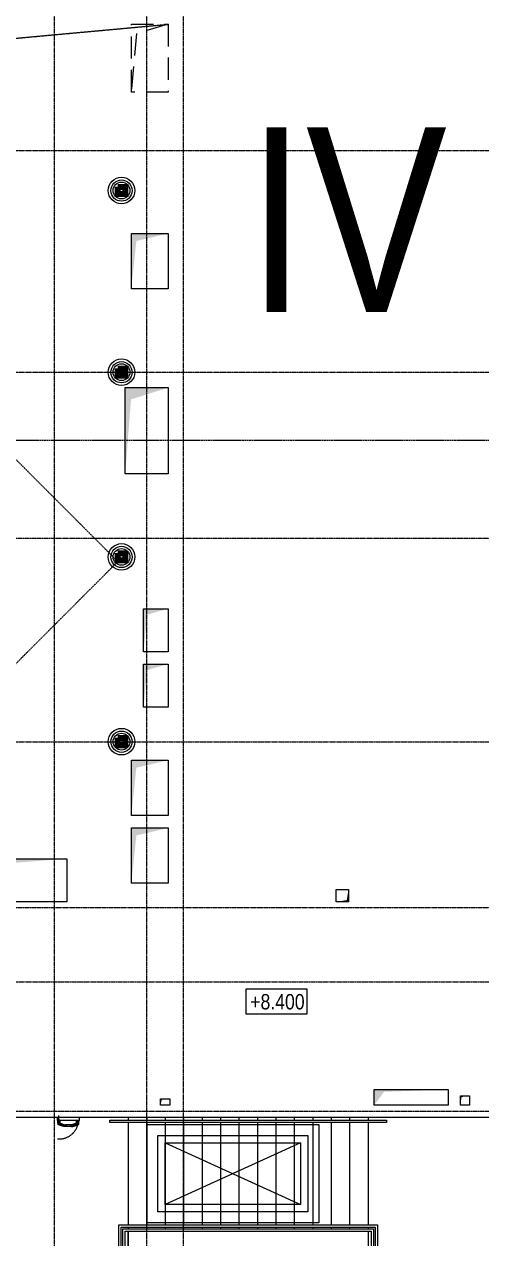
# Model space of a CAD drawing. Header units: millimetres. Extents: x -231292 to 573618, y -153144 to 564035.
# Drawn here: x -158667 to -151243, y 226040 to 245745 of the extents above; entities that cross this region are included whole.
import ezdxf
from ezdxf.enums import TextEntityAlignment as Align

# ---------------------------------------------------------------- set-up
doc = ezdxf.new("R2010")
doc.units = ezdxf.units.MM
for name, pattern in [('CENTER2', [28.575, 19.05, -3.175, 3.175, -3.175]), ('CENTERLINE', [30, 12, -1.5, 3, -1.5, 12]), ('DASHED', [19.05, 12.7, -6.35]), ('HIDDEN', [9.525, 6.35, -3.175])]:
    doc.linetypes.add(name, pattern=pattern)
doc.layers.get('0').update_dxf_attribs({"color": 250})
for name, color, linetype, lineweight in [('АР_Двери_внутренние_антипаника', 250, 'Continuous', 0), ('АР_Отметка', 7, 'Continuous', 13), ('АР_Разрезы марка', 250, 'Continuous', 13), ('АР_Стены ЖБ', 250, 'Continuous', 35), ('АР_Тонкая', 250, 'Continuous', 5), ('АР_Ф_ЛК', 250, 'Continuous', 5), ('ВК_Шахты', 5, 'Continuous', 9), ('КМ_Фахверки', 250, 'Continuous', 80), ('ОВ_Классы', 250, 'Continuous', 0), ('ОВ_Кондиционирование', 250, 'Continuous', 5), ('ОВ_Шахты', 250, 'Continuous', 5), ('ОВ_Шахты_блок 4.1', 250, 'Continuous', 5), ('РД_Оси_100', 250, 'Continuous', 0)]:
    doc.layers.add(name, color=color, linetype=linetype, lineweight=lineweight)
doc.layers.add('АР_Делит', color=250, linetype='Continuous', lineweight=0, plot=False)
doc.layers.add('РД_Кровля', color=250, linetype='Continuous', lineweight=5, plot=False)
doc.styles.add('Arial_Narrow_08', font='ARIALN.TTF', dxfattribs={"width": 0.8})
doc.styles.add('style1', font='ARIALN.TTF')

# ---------------------------------------------------------------- blocks, each defined once
blk = doc.blocks.new('ЛК_4000х8500_2эт')
at = {"color": 5}
for points in [[(6300, 3915), (2100, 3915), (2100, 3955), (6600, 3955), (6600, 3915), (6300, 3915)], [(3929, 45), (2100, 45), (2100, 85), (3946, 85)], [(4401, 85), (6600, 85), (6600, 45), (4383, 45)]]:
    blk.add_lwpolyline(points, dxfattribs=at)
at = {"layer": 'АР_Делит'}
blk.add_lwpolyline([(-200, 4000), (8300, 4000), (8300, 0), (-200, 0)], close=True, dxfattribs=at)
at = {"layer": 'АР_Ф_ЛК', "color": 5}
for p, q in [((2400, 4000), (2400, 3955)), ((2700, 4000), (2700, 3955)), ((3000, 4000), (3000, 3955)), ((3300, 4000), (3300, 3955)), ((3600, 4000), (3600, 3955)), ((3900, 4000), (3900, 3955)), ((4200, 4000), (4200, 3955)), ((4500, 4000), (4500, 3955)), ((4800, 4000), (4800, 3955)), ((5100, 4000), (5100, 3955)), ((5400, 4000), (5400, 3955)), ((5700, 4000), (5700, 3955)), ((6000, 4000), (6000, 3955)), ((6300, 4000), (6300, 3955)), ((2400, 3915), (2400, 2255)), ((2700, 3915), (2700, 2255)), ((3000, 3915), (3000, 2255)), ((3300, 3915), (3300, 2255)), ((3600, 3915), (3600, 2255)), ((3900, 3915), (3900, 2255)), ((4200, 3915), (4200, 2255)), ((4500, 3915), (4500, 2255)), ((4800, 3915), (4800, 2255)), ((5100, 3915), (5100, 2255)), ((5400, 3915), (5400, 2255)), ((5700, 3915), (5700, 2255)), ((6000, 3915), (6000, 2255)), ((6300, 3915), (6300, 2255)), ((2400, 2215), (2400, 2190)), ((2700, 2215), (2700, 2190)), ((3000, 2215), (3000, 2190)), ((3300, 2215), (3300, 2190)), ((3600, 2215), (3600, 2190)), ((3900, 2215), (3900, 2190)), ((4200, 2215), (4200, 2190)), ((4500, 2215), (4500, 2190)), ((4800, 2215), (4800, 2190)), ((5100, 2215), (5100, 2190)), ((5400, 2215), (5400, 2190)), ((5700, 2215), (5700, 2190)), ((6000, 2215), (6000, 2190)), ((6300, 2215), (6300, 2190)), ((2400, 2150), (2400, 1850)), ((6300, 2150), (6300, 1850)), ((2400, 1810), (2400, 1785)), ((2700, 1810), (2700, 1785)), ((3000, 1810), (3000, 1785)), ((3300, 1810), (3300, 1785)), ((3600, 1810), (3600, 1785)), ((3900, 1810), (3900, 1785)), ((4200, 1810), (4200, 1785)), ((4500, 1810), (4500, 1785)), ((5400, 1810), (5400, 1785)), ((5700, 1810), (5700, 1785)), ((6000, 1810), (6000, 1785)), ((6300, 1810), (6300, 1785)), ((2400, 1745), (2400, 85)), ((2700, 1745), (2700, 85)), ((3000, 1745), (3000, 85)), ((3300, 1745), (3300, 85)), ((3600, 1745), (3600, 85)), ((3900, 1745), (3900, 85)), ((4200, 1745), (4200, 661)), ((4500, 1745), (4500, 1341)), ((5100, 1671), (5100, 85)), ((5400, 1745), (5400, 85)), ((5700, 1745), (5700, 85)), ((6000, 1745), (6000, 85)), ((6300, 1745), (6300, 85)), ((4800, 912), (4800, 85)), ((4500, 309), (4500, 85)), ((2400, 45), (2400, 0)), ((2700, 45), (2700, 0)), ((3000, 45), (3000, 0)), ((3300, 45), (3300, 0)), ((3600, 45), (3600, 0)), ((3900, 45), (3900, 0)), ((4500, 45), (4500, 0)), ((4800, 45), (4800, 0)), ((5100, 45), (5100, 0)), ((5400, 45), (5400, 0)), ((5700, 45), (5700, 0)), ((6000, 45), (6000, 0)), ((6300, 45), (6300, 0))]:
    blk.add_line(p, q, dxfattribs=at)
at = {"layer": 'АР_Ф_ЛК'}
for points in [[(6300, 3085, 0, 150, 0), (5834, 3085, 0, 0, 0), (2400, 3085, 0, 0, 0)], [(2400, 915, 0, 150, 0), (2866, 915, 0, 0, 0), (4200, 915, 0, 0, 0)], [(4922, 915, 0, 150, 0), (5388, 915, 0, 0, 0), (6300, 915, 0, 0, 0)]]:
    blk.add_lwpolyline(points, format="xyseb", dxfattribs=at)
at = {"layer": 'АР_Ф_ЛК', "color": 5}
for points in [[(4678, 1745), (2245, 1745), (2245, 2255), (6455, 2255), (6455, 1745), (5133, 1745)], [(4696, 1785), (2285, 1785), (2285, 2215), (6415, 2215), (6415, 1785), (5150, 1785)], [(4707, 1810), (2310, 1810), (2310, 2190), (6390, 2190), (6390, 1810), (5161, 1810)]]:
    blk.add_lwpolyline(points, dxfattribs=at)
for points in [[(2350, 2150), (6350, 2150), (6350, 1850), (2350, 1850)], [(2400, 2150), (6300, 2150), (6300, 1850), (2400, 1850)]]:
    blk.add_lwpolyline(points, close=True, dxfattribs=at)
at = {"layer": 'АР_Ф_ЛК', "lineweight": 0}
for points in [[(4724, 1850), (4367, 1039), (4459, 862), (4173, 988), (4266, 811), (3909, 0)], [(5179, 1850), (4822, 1039), (4914, 862), (4628, 988), (4721, 811), (4364, 0)]]:
    blk.add_lwpolyline(points, dxfattribs=at)
blk = doc.blocks.new('СОШ_2200_АР_ОСИ_М100_28.05.24')
at = {"layer": 'РД_Оси_100', "linetype": 'CENTER2'}
for p, q in [((63600, -6155), (63600, 139938.679)), ((65100, -6155), (65100, 139938.679)), ((-5954.958, 88500), (119910, 88500)), ((-5954.958, 84900), (119910, 84900)), ((119910, 82200), (-5954.958, 82200)), ((-5954.958, 78900), (119910, 78900)), ((119910, 76200), (-5954.958, 76200)), ((-5954.958, 75000), (119910, 75000)), ((-5954.958, 72900), (95715.503, 72900))]:
    blk.add_line(p, q, dxfattribs=at)
blk.add_lwpolyline([(65700, -6155), (65700, 139938.679)], dxfattribs=at)
blk = doc.blocks.new('Отметка_план')
at = {"color": 7}
blk.add_lwpolyline([(0, 0), (10, 0), (10, 4), (0, 4)], close=True, dxfattribs=at)
at = {"style": 'Arial_Narrow_08', "width": 0.8}
blk.add_attdef('OTMG', text='', height=2.5, dxfattribs=at).set_placement((9.06, 0.7), align=Align.RIGHT)
blk = doc.blocks.new('otv')
at = {"linetype": 'Continuous'}
blk.add_lwpolyline([(0, -1), (0, 0), (1, 0), (1, -1)], close=True, dxfattribs=at)
blk.add_solid([(0, -1), (0, 0), (0.135, -0.137), (1, 0)], dxfattribs=at)
blk = doc.blocks.new('otv пунктир')
at = {"linetype": 'HIDDEN', "ltscale": 0.07}
blk.add_lwpolyline([(0, 0), (0, 1), (1, 1), (1, 0)], close=True, dxfattribs=at)
blk.add_lwpolyline([(0, 1), (0.135, 0.137), (1, 0)], dxfattribs=at)
blk = doc.blocks.new('Люк_ЛК_кровля')
for points in [[(-300, 1300), (2500, 1300), (2500, -300), (-300, -300)], [(-120, 1120), (2320, 1120), (2320, -120), (-120, -120)], [(0, 1000), (2200, 1000), (2200, 0), (0, 0)]]:
    blk.add_lwpolyline(points, close=True)
for points in [[(0, 1000), (2200, 0)], [(2200, 1000), (0, 0)]]:
    blk.add_lwpolyline(points)
blk = doc.blocks.new('Ф_крпич 120')
at = {"layer": 'АР_Делит', "color": 1}
for radius in [216, 173, 136]:
    blk.add_circle((60, -60), radius, dxfattribs=at)
at = {"layer": 'КМ_Фахверки'}
blk.add_lwpolyline([(0, 0), (120, 0), (120, -120), (0, -120)], close=True, dxfattribs=at)
at = {"layer": 'КМ_Фахверки', "lineweight": 5}
blk.add_lwpolyline([(6, -6), (114, -6), (114, -114), (6, -114)], close=True, dxfattribs=at)
blk = doc.blocks.new('UUNEW01NEW00')
at = {"layer": 'АР_Двери_внутренние_антипаника', "color": 1, "linetype": 'Continuous'}
for p, q in [((-9.3, 0.2), (-14.4, -1.5)), ((-9.2, 0.8), (-9.3, 0.2)), ((-9.3, -0.1), (-9.3, 0.2)), ((-9.2, 0.2), (-9.3, 0.2)), ((-9.1, 1), (-9.2, 0.8)), ((-8.9, 0.5), (-9.2, 0.2)), ((-9.1, 19.3), (-8.9, 19.4)), ((-9.1, 19.3), (-9, 18.8)), ((-9, 1.2), (-9.1, 1)), ((-9, 18.8), (-8.8, 18.6)), ((-8.8, 1.3), (-9, 1.2)), ((-8.9, 19.4), (-8.5, 19.5)), ((-8.7, 0.8), (-8.9, 0.5)), ((-8.8, 18.6), (-8.6, 18.4)), ((-8.6, 0.9), (-8.7, 0.8)), ((-8.6, 18.4), (-8.4, 18.2)), ((-8.6, 1), (-8.6, 0.9)), ((-8.5, 1), (-8.6, 1)), ((-8.5, 19.5), (-8.2, 19.5)), ((-8.4, 0.8), (-8.5, 1.5)), ((-8.4, 1.3), (-8.5, 1)), ((-8.4, 18.2), (-8.1, 18.1)), ((-8.4, 1.4), (-8.4, 0.4)), ((-8.3, 0.5), (-8.4, 0.8)), ((-8.4, 0.4), (-8.4, -0.4)), ((-8.4, 0.4), (-8.3, 0.4)), ((-8.1, 0.2), (-8.3, 0.5)), ((-8.2, 19.5), (-7.8, 19.6)), ((-8.1, 18.1), (-7.6, 18)), ((-7.8, 0.1), (-8.1, 0.2)), ((-7.8, 19.6), (-7.5, 19.6)), ((-7.4, 0), (-7.8, 0.1)), ((-7.5, 18.3), (-7.6, 18.2)), ((-7.6, 18.2), (-7.6, 18)), ((-7.6, 18), (-7.6, 16.2)), ((-7.6, 16.2), (-7.6, 14.1)), ((-7.6, 14.1), (-7.6, 12.2)), ((-7.6, 12.2), (-7.6, 9.8)), ((-7.6, 9.8), (-7.6, 7.8)), ((-7.6, 7.8), (-7.6, 6.2)), ((-7.6, 6.2), (-7.6, 4.7)), ((-7.6, 4.7), (-7.5, 3.2)), ((-7.5, 19.6), (-7.1, 19.6)), ((-7.4, 18.3), (-7.5, 18.3)), ((-7.5, 3.2), (-7.5, 1.6)), ((-7.5, 1.6), (-7.4, 0)), ((-7.5, 0), (-7.5, 0)), ((-7.5, 0), (-7.3, 0)), ((-7.3, 18.3), (-7.4, 18.3)), ((-7.4, 0), (7.4, 0)), ((-7.2, 18.3), (-7.3, 18.3)), ((-7.3, 0), (7.3, 0)), ((-7.1, 18.3), (-7.2, 18.3)), ((-7.1, 24), (-7.1, 19.6)), ((-7.1, 19.6), (7.1, 19.6)), ((-7.1, 19.6), (-7.1, 18.3)), ((7.1, 18.3), (-7.1, 18.3)), ((-3.5, 16), (-4.6, 16.4)), ((-4.6, 16.4), (-4.6, 16.3)), ((-3.5, 15.9), (-4.6, 16.3)), ((-4.6, 16.3), (-3.8, 14.8)), ((-3.8, 14.8), (-3.3, 14.8)), ((-3, 14.7), (-3.8, 14.7)), ((-3.8, 14.7), (-3.8, 14.6)), ((-3, 14.6), (-3.8, 14.6)), ((-3.8, 14.6), (-3.8, 13.7)), ((-3.8, 13.7), (-3, 13.7)), ((-3.3, 14.8), (-3.6, 15.5)), ((-3.6, 15.5), (-2.7, 15.3)), ((-3.3, 14.9), (-3.6, 15.5)), ((-2.3, 15.7), (-3.5, 16)), ((-2.3, 15.6), (-3.5, 15.9)), ((-3.1, 14.4), (-3.4, 14.4)), ((-3.4, 14.4), (-3.4, 13.9)), ((-3.4, 14), (-3.1, 14)), ((-3.4, 13.9), (-3.1, 13.9)), ((-3.3, 14.9), (-3.3, 14.8)), ((-3, 14.4), (-3.1, 14.4)), ((-3.1, 14), (-3.1, 13.9)), ((-3.1, 14), (-3, 14)), ((-3.1, 13.9), (-3, 13.9)), ((-3, 14.7), (-3, 14.6)), ((-2.9, 14.7), (-3, 14.7)), ((-2.9, 14.6), (-3, 14.6)), ((-2.9, 14.4), (-3, 14.4)), ((-3, 14.4), (-3, 14.4)), ((-3, 14.4), (-3, 14.4)), ((-3, 14), (-3, 14)), ((-3, 14), (-3, 14)), ((-3, 14), (-2.9, 14)), ((-3, 13.9), (-3, 13.9)), ((-3, 13.9), (-3, 13.9)), ((-3, 13.9), (-2.9, 13.9)), ((-3, 13.7), (-2.9, 13.7)), ((-2.8, 14.7), (-2.9, 14.7)), ((-2.9, 14.7), (-2.9, 14.7)), ((-2.8, 14.5), (-2.9, 14.6)), ((-2.9, 14.6), (-2.9, 14.6)), ((-2.9, 14.3), (-2.9, 14.4)), ((-2.9, 14.3), (-2.9, 14.3)), ((-2.9, 14.3), (-2.9, 14.3)), ((-2.9, 14.3), (-2.9, 14.3)), ((-2.9, 14), (-2.9, 14.3)), ((-2.9, 14.1), (-2.9, 14)), ((-2.9, 14), (-2.9, 14.1)), ((-2.9, 14.1), (-2.9, 14.1)), ((-2.9, 14.1), (-2.9, 14.1)), ((-2.9, 14.1), (-2.9, 14.1)), ((-2.9, 14), (-2.9, 14)), ((-2.9, 13.9), (-2.9, 14)), ((-2.9, 14), (-2.9, 14)), ((-2.9, 14), (-2.9, 14)), ((-2.9, 13.9), (-2.9, 13.9)), ((-2.9, 13.9), (-2.9, 13.9)), ((-2.9, 13.7), (-2.8, 13.7)), ((-2.7, 14.6), (-2.8, 14.7)), ((-2.7, 14.5), (-2.8, 14.5)), ((-2.8, 13.7), (-2.8, 13.8)), ((-2.8, 13.8), (-2.7, 13.8)), ((-2.7, 15.3), (-1.7, 15.1)), ((-2.6, 14.6), (-2.7, 14.6)), ((-2.6, 14.5), (-2.7, 14.5)), ((-2.7, 13.8), (-2.6, 13.8)), ((-2.6, 14.5), (-2.6, 14.6)), ((-2.6, 14.6), (-2.6, 14.6)), ((-2.6, 14.4), (-2.6, 14.5)), ((-2.5, 14.5), (-2.6, 14.5)), ((-2.5, 14.4), (-2.6, 14.4)), ((-2.6, 14.4), (-2.6, 14.4)), ((-2.6, 13.8), (-2.6, 13.9)), ((-2.6, 13.9), (-2.5, 13.9)), ((-2.5, 14.4), (-2.5, 14.5)), ((-2.5, 14.4), (-2.5, 14.3)), ((-2.5, 14.3), (-2.5, 14.4)), ((-2.5, 14), (-2.5, 14.3)), ((-2.5, 13.9), (-2.5, 14)), ((-1, 15.5), (-2.3, 15.7)), ((-1, 15.4), (-2.3, 15.6)), ((-2.2, 14.5), (-2.3, 14.5)), ((-2.3, 14.5), (-2.3, 14.4)), ((-2.3, 14.4), (-2.3, 14.3)), ((-2.2, 14.4), (-2.3, 14.4)), ((-2.3, 14.4), (-2.3, 14.3)), ((-2.3, 14.3), (-2.3, 14)), ((-2.3, 14), (-2.3, 13.9)), ((-2.3, 13.9), (-2.3, 13.9)), ((-2.3, 13.9), (-2.2, 13.8)), ((-2.1, 14.6), (-2.2, 14.6)), ((-2.2, 14.6), (-2.2, 14.5)), ((-2.1, 14.5), (-2.2, 14.5)), ((-2.2, 14.5), (-2.2, 14.4)), ((-2.2, 13.8), (-2.2, 13.8)), ((-2.2, 13.8), (-2.1, 13.8)), ((-2, 14.7), (-2.1, 14.6)), ((-2, 14.6), (-2.1, 14.5)), ((-2.1, 14.6), (-2.1, 14.6)), ((-2.1, 14.5), (-2.1, 14.5)), ((-2.1, 13.8), (-2, 13.7)), ((-1.9, 14.7), (-2, 14.7)), ((-1.9, 14.6), (-2, 14.6)), ((-2, 13.7), (-2, 13.7)), ((-2, 13.7), (-1.9, 13.7)), ((-1.8, 14.7), (-1.9, 14.7)), ((-1.8, 14.6), (-1.9, 14.6)), ((-1.8, 14.4), (-1.9, 14.4)), ((-1.9, 14.4), (-1.9, 14.3)), ((-1.9, 14.3), (-1.9, 14)), ((-1.9, 14.3), (-1.9, 14.3)), ((-1.9, 14.3), (-1.9, 14.3)), ((-1.9, 14.3), (-1.9, 14.3)), ((-1.9, 14.1), (-1.9, 14.1)), ((-1.9, 14.1), (-1.9, 14.1)), ((-1.9, 14.1), (-1.9, 14.1)), ((-1.9, 14.1), (-1.8, 14)), ((-1.9, 14), (-1.9, 14)), ((-1.9, 14), (-1.9, 14)), ((-1.9, 14), (-1.9, 13.9)), ((-1.9, 13.9), (-1.8, 13.9)), ((-1.9, 13.7), (-1.8, 13.7)), ((-1.8, 14.7), (-1.8, 14.6)), ((-1.5, 14.7), (-1.8, 14.7)), ((-1.5, 14.6), (-1.8, 14.6)), ((-1.7, 14.4), (-1.8, 14.4)), ((-1.8, 14.4), (-1.8, 14.4)), ((-1.8, 14.4), (-1.8, 14.4)), ((-1.8, 14), (-1.8, 14)), ((-1.8, 14), (-1.8, 14)), ((-1.8, 14), (-1.7, 14)), ((-1.8, 13.9), (-1.8, 13.9)), ((-1.8, 13.9), (-1.8, 13.9)), ((-1.8, 13.9), (-1.7, 13.9)), ((-1.8, 13.7), (-1.5, 13.7)), ((-1.7, 15.1), (-0.7, 15)), ((-1.7, 14.4), (-1.7, 14.4)), ((-1.6, 14.4), (-1.7, 14.4)), ((-1.7, 14), (-1.7, 13.9)), ((-1.7, 14), (-1.7, 14)), ((-1.7, 14), (-1.6, 14)), ((-1.7, 13.9), (-1.6, 13.9)), ((-1.7, 13.9), (-1.7, 13.9)), ((-1.5, 14.4), (-1.6, 14.4)), ((-1.6, 14.4), (-1.6, 14.4)), ((-1.6, 14), (-1.6, 13.9)), ((-1.6, 14), (-1.6, 14)), ((-1.6, 14), (-1.5, 14)), ((-1.6, 13.9), (-1.6, 13.9)), ((-1.6, 13.9), (-1.5, 13.9)), ((-1.5, 14.7), (-1.5, 14.6)), ((-1.4, 14.7), (-1.5, 14.7)), ((-1.4, 14.6), (-1.5, 14.6)), ((-1.4, 14.3), (-1.5, 14.4)), ((-1.5, 14.4), (-1.5, 14.4)), ((-1.5, 14.4), (-1.5, 14.4)), ((-1.5, 14), (-1.4, 14.1)), ((-1.5, 14), (-1.5, 14)), ((-1.5, 14), (-1.5, 14)), ((-1.5, 14), (-1.5, 14)), ((-1.5, 13.9), (-1.5, 13.9)), ((-1.5, 13.9), (-1.5, 13.9)), ((-1.5, 13.9), (-1.5, 13.9)), ((-1.5, 13.9), (-1.4, 13.9)), ((-1.5, 13.7), (-1.4, 13.7)), ((-1.3, 14.7), (-1.4, 14.7)), ((-1.3, 14.6), (-1.4, 14.6)), ((-1.4, 14.3), (-1.4, 14.3)), ((-1.4, 14.3), (-1.4, 14.3)), ((-1.4, 14.3), (-1.4, 14.3)), ((-1.4, 14), (-1.4, 14.3)), ((-1.4, 14.1), (-1.4, 14)), ((-1.4, 14.1), (-1.4, 14.1)), ((-1.4, 14.1), (-1.4, 14.1)), ((-1.4, 14.1), (-1.4, 14.1)), ((-1.4, 13.9), (-1.4, 14)), ((-1.4, 14), (-1.4, 14)), ((-1.4, 14), (-1.4, 14)), ((-1.4, 13.7), (-1.3, 13.7)), ((-1.2, 14.6), (-1.3, 14.7)), ((-1.3, 14.7), (-1.3, 14.7)), ((-1.3, 14.5), (-1.3, 14.6)), ((-1.2, 14.5), (-1.3, 14.5)), ((-1.3, 13.7), (-1.2, 13.8)), ((-1.1, 14.6), (-1.2, 14.6)), ((-1.1, 14.5), (-1.2, 14.5)), ((-1.2, 13.8), (-1.2, 13.8)), ((-1.2, 13.8), (-1.1, 13.8)), ((-1.1, 14.5), (-1.1, 14.6)), ((-1.1, 14.6), (-1.1, 14.6)), ((-1.1, 14.4), (-1.1, 14.5)), ((-1, 14.5), (-1.1, 14.5)), ((-1, 14.4), (-1.1, 14.4)), ((-1.1, 14.4), (-1.1, 14.4)), ((-1.1, 13.8), (-1.1, 13.9)), ((-1.1, 13.9), (-1, 13.9)), ((0, 16.5), (-1, 15.5)), ((0, 16.4), (-1, 15.4)), ((-1, 15.5), (-1, 15.4)), ((-1, 14.4), (-1, 14.5)), ((-1, 14.3), (-1, 14.4)), ((-1, 14.4), (-1, 14.3)), ((-1, 14), (-1, 14.3)), ((-1, 13.9), (-1, 14)), ((0, 14.7), (-0.8, 14.7)), ((-0.8, 14.7), (-0.8, 14.6)), ((0, 14.6), (-0.8, 14.6)), ((-0.8, 14.6), (-0.8, 13.7)), ((-0.8, 13.7), (-0.4, 13.7)), ((-0.7, 15), (0, 15.7)), ((-0.1, 14.4), (-0.4, 14.4)), ((-0.4, 14.4), (-0.4, 14.2)), ((-0.4, 14.3), (-0.1, 14.3)), ((-0.4, 14.2), (-0.1, 14.2)), ((-0.4, 14.1), (-0.2, 14.1)), ((-0.4, 13.7), (-0.4, 14.1)), ((-0.2, 14.1), (0, 13.7)), ((0, 14.4), (-0.1, 14.4)), ((-0.1, 14.4), (-0.1, 14.4)), ((-0.1, 14.4), (-0.1, 14.4)), ((-0.1, 14.3), (-0.1, 14.2)), ((-0.1, 14.3), (-0.1, 14.3)), ((-0.1, 14.3), (-0.1, 14.3)), ((-0.1, 14.3), (0, 14.3)), ((-0.1, 14.2), (-0.1, 14.2)), ((-0.1, 14.2), (-0.1, 14.2)), ((-0.1, 14.2), (0, 14.2)), ((0, 16.5), (0, 16.4)), ((1, 15.5), (0, 16.5)), ((1, 15.4), (0, 16.4)), ((0, 15.7), (0.7, 15)), ((0, 14.7), (0, 14.6)), ((0.1, 14.7), (0, 14.7)), ((0.1, 14.6), (0, 14.6)), ((0, 14.3), (0, 14.4)), ((0, 14.4), (0, 14.4)), ((0, 14.3), (0, 14.4)), ((0, 14.4), (0, 14.4)), ((0, 14.4), (0, 14.4)), ((0, 14.4), (0, 14.4)), ((0, 14.4), (0, 14.4)), ((0, 14.3), (0, 14.3)), ((0, 14.3), (0, 14.3)), ((0, 14.3), (0, 14.3)), ((0, 14.2), (0, 14.3)), ((0, 14.3), (0, 14.3)), ((0, 14.3), (0, 14.3)), ((0, 14.3), (0, 14.3)), ((0, 14.2), (0, 14.2)), ((0, 14.2), (0, 14.2)), ((0, 13.7), (0.5, 13.7)), ((0.2, 14.7), (0.1, 14.7)), ((0.2, 14.6), (0.1, 14.6)), ((0.3, 14.6), (0.2, 14.7)), ((0.2, 14.7), (0.2, 14.7)), ((0.2, 14.5), (0.2, 14.6)), ((0.3, 14.5), (0.2, 14.5)), ((0.5, 13.7), (0.2, 14.1)), ((0.2, 14.1), (0.3, 14.1)), ((0.4, 14.6), (0.3, 14.6)), ((0.4, 14.5), (0.3, 14.5)), ((0.3, 14.1), (0.4, 14.2)), ((0.3, 14.1), (0.3, 14.1)), ((0.5, 13.8), (0.3, 14.1)), ((0.4, 14.5), (0.4, 14.6)), ((0.4, 14.6), (0.4, 14.6)), ((0.4, 14.4), (0.4, 14.5)), ((0.4, 14.4), (0.4, 14.5)), ((0.4, 14.5), (0.4, 14.5)), ((0.4, 14.3), (0.4, 14.4)), ((0.4, 14.4), (0.4, 14.4)), ((0.4, 14.4), (0.4, 14.4)), ((0.4, 14.2), (0.4, 14.3)), ((0.4, 14.3), (0.4, 14.3)), ((0.4, 14.2), (0.4, 14.2)), ((0.5, 13.8), (0.5, 13.7)), ((0.7, 15), (1.7, 15.1)), ((0.7, 14.7), (0.7, 14.6)), ((1.4, 14.7), (0.7, 14.7)), ((1.4, 14.6), (0.7, 14.6)), ((0.7, 14.6), (0.7, 13.7)), ((0.7, 13.7), (1.1, 13.7)), ((2.3, 15.7), (1, 15.5)), ((2.3, 15.6), (1, 15.4)), ((1, 15.5), (1, 15.4)), ((1.1, 13.7), (1.1, 14.3)), ((1.1, 14.3), (1.2, 14.3)), ((1.2, 14.3), (1.5, 13.7)), ((1.4, 14.7), (1.4, 14.6)), ((1.6, 14.2), (1.4, 14.7)), ((1.6, 14.1), (1.4, 14.6)), ((1.5, 13.7), (1.8, 13.7)), ((1.6, 14.2), (1.6, 14.1)), ((1.7, 14.2), (1.6, 14.2)), ((1.7, 14.1), (1.6, 14.1)), ((1.7, 15.1), (2.7, 15.3)), ((1.9, 14.7), (1.7, 14.2)), ((1.9, 14.6), (1.7, 14.1)), ((1.7, 14.2), (1.7, 14.1)), ((1.8, 13.7), (2, 14.3)), ((1.9, 14.7), (1.9, 14.6)), ((2.5, 14.7), (1.9, 14.7)), ((2.5, 14.6), (1.9, 14.6)), ((2, 14.3), (2.2, 14.3)), ((2.2, 14.3), (2.2, 13.7)), ((2.2, 13.7), (2.5, 13.7)), ((3.5, 16), (2.3, 15.7)), ((3.5, 15.9), (2.3, 15.6)), ((2.5, 14.7), (2.5, 14.6)), ((2.5, 13.7), (2.5, 14.6)), ((2.7, 15.3), (3.6, 15.5)), ((3.1, 14.7), (2.7, 13.8)), ((3.1, 14.6), (2.7, 13.7)), ((2.7, 13.8), (2.7, 13.7)), ((2.7, 13.7), (3.2, 13.7)), ((3.1, 14.7), (3.1, 14.6)), ((3.9, 14.7), (3.1, 14.7)), ((3.9, 14.6), (3.1, 14.6)), ((3.2, 13.7), (3.2, 13.9)), ((3.2, 13.9), (3.8, 13.9)), ((3.6, 15.5), (3.3, 14.8)), ((3.6, 15.5), (3.3, 14.9)), ((3.3, 14.9), (3.3, 14.8)), ((3.3, 14.8), (3.8, 14.8)), ((3.4, 14.3), (3.3, 14)), ((3.3, 14.1), (3.7, 14.1)), ((3.3, 14), (3.7, 14)), ((3.6, 14.3), (3.4, 14.3)), ((4.6, 16.4), (3.5, 16)), ((4.6, 16.3), (3.5, 15.9)), ((3.7, 14), (3.6, 14.3)), ((3.8, 14.8), (4.6, 16.3)), ((3.8, 13.9), (3.8, 13.7)), ((3.8, 13.7), (4.2, 13.7)), ((3.9, 14.7), (3.9, 14.6)), ((4.2, 13.8), (3.9, 14.7)), ((4.2, 13.7), (3.9, 14.6)), ((4.2, 13.8), (4.2, 13.7)), ((4.6, 16.4), (4.6, 16.3)), ((6.7, -9.4), (7.3, 0)), ((7.1, 19.6), (7.1, 24)), ((7.1, 19.6), (7.1, 18.3)), ((7.1, 19.6), (7.5, 19.6)), ((7.2, 18.3), (7.1, 18.3)), ((7.3, 18.3), (7.2, 18.3)), ((7.5, 18.3), (7.3, 18.3)), ((7.4, 0), (7.5, 2)), ((7.8, 0.1), (7.4, 0)), ((7.5, 19.6), (7.8, 19.6)), ((7.6, 18.2), (7.5, 18.3)), ((7.5, 2), (7.6, 4)), ((7.6, 18), (7.6, 18.2)), ((7.6, 18), (8.1, 18.1)), ((7.6, 16.2), (7.6, 18)), ((7.6, 14.2), (7.6, 16.2)), ((7.6, 12.3), (7.6, 14.2)), ((7.6, 9.9), (7.6, 12.3)), ((7.6, 8), (7.6, 9.9)), ((7.6, 5.9), (7.6, 8)), ((7.6, 4), (7.6, 5.9)), ((7.8, 19.6), (8.2, 19.5)), ((8.1, 0.2), (7.8, 0.1)), ((8.1, 18.1), (8.4, 18.2)), ((8.3, 0.5), (8.1, 0.2)), ((8.2, 19.5), (8.5, 19.5)), ((8.4, 0.8), (8.3, 0.5)), ((8.4, 18.2), (8.6, 18.4)), ((8.5, 19.5), (8.9, 19.4)), ((8.6, 18.4), (8.8, 18.6)), ((8.8, 18.6), (9, 18.8)), ((8.9, 19.4), (9.1, 19.3)), ((9, 18.8), (9.1, 19.3)), ((-52.5, -11.9), (-52.5, -19.8)), ((-52.5, -19.8), (-52.5, -25.1)), ((-52.5, -25.1), (-47.5, -25.1)), ((-47.5, -11.9), (-47.5, -19.8)), ((-47.5, -11.9), (-47.5, -11.9)), ((-47.5, -19.8), (-46, -19.6)), ((-45.9, -19.8), (-47.5, -19.8)), ((-47.5, -19.8), (-47.5, -25.1)), ((-46, -19.6), (-44.5, -19.2)), ((-44.3, -19.8), (-45.9, -19.8)), ((-43.1, -11.4), (-44.5, -11.6)), ((-44.5, -19.2), (-42.9, -18.5)), ((-42.5, -19.7), (-44.3, -19.8)), ((-41.6, -11.2), (-43.1, -11.4)), ((-42.9, -18.5), (-41.3, -17.7)), ((-40.6, -19.6), (-42.5, -19.7)), ((-39.3, -10.7), (-41.6, -11.2)), ((-41.3, -17.7), (-39, -16.7)), ((-37.8, -19.2), (-40.6, -19.6)), ((-36.7, -9.9), (-39.3, -10.7)), ((-39, -16.7), (-36.4, -15.7)), ((-34.9, -18.5), (-37.8, -19.2)), ((-33.8, -8.9), (-36.7, -9.9)), ((-36.4, -15.7), (-33.5, -14.5)), ((-31.9, -17.6), (-34.9, -18.5)), ((-30.7, -7.7), (-33.8, -8.9)), ((-33.5, -14.5), (-30.3, -13.4)), ((-28.7, -16.6), (-31.9, -17.6)), ((-27.2, -6.3), (-30.7, -7.7)), ((-30.3, -13.4), (-26.8, -12.1)), ((-25.2, -15.3), (-28.7, -16.6)), ((-23.3, -4.8), (-27.2, -6.3)), ((-26.8, -12.1), (-22.9, -10.9)), ((-21.4, -13.9), (-25.2, -15.3)), ((-19.1, -3.2), (-23.3, -4.8)), ((-22.9, -10.9), (-18.7, -9.6)), ((-17.3, -12.4), (-21.4, -13.9)), ((-14.4, -1.5), (-19.1, -3.2)), ((-18.7, -9.6), (-14, -8.2)), ((-12.8, -10.8), (-17.3, -12.4)), ((-14, -8.2), (-8.8, -6.6)), ((-7.8, -9.1), (-12.8, -10.8)), ((-9, -3.8), (-9.3, -0.1)), ((-8.8, -6.6), (-9, -3.8)), ((-8.8, -6.6), (-8.8, -6.6)), ((-8.8, -7.3), (-8.8, -6.6)), ((-8.8, -6.6), (-8.7, -6.6)), ((-8.5, -8.1), (-8.8, -7.3)), ((-8.7, -6.6), (-8.6, -6.6)), ((-8.6, -6.6), (-8.4, -6.7)), ((-8.2, -8.7), (-8.5, -8.1)), ((-8.4, -0.4), (-8.3, -0.9)), ((-8.4, -6.7), (-8.1, -6.7)), ((-8.3, -0.9), (-8.3, -1.1)), ((-8.3, -1.1), (-8.3, -1.1)), ((-8.3, -1.2), (-8.2, -1.2)), ((-8.2, -1.2), (-8.2, -1.2)), ((-8.2, -1.2), (-8.2, -1.5)), ((-8.2, -1.5), (-8.2, -1.5)), ((-7.8, -9.1), (-8.2, -8.7)), ((-8.1, -6.7), (-8, -6.6)), ((-8, -7.1), (-8.1, -6.7)), ((-8.1, -6.7), (-8.1, -6.7)), ((-8, -6.6), (-8, -6.6)), ((-8, -6.6), (-7.9, -6.6)), ((-7.6, -7.6), (-8, -7.1)), ((-7.8, -6.9), (-7.9, -6.6)), ((-7.9, -6.6), (-7.9, -6.7)), ((-7.9, -6.7), (-7.9, -6.6)), ((-7.5, -7.2), (-7.8, -6.9)), ((-7.4, -8.9), (-7.8, -9.1)), ((-7.2, -8), (-7.6, -7.6)), ((-7.2, -7.4), (-7.5, -7.2)), ((-7.1, -8.7), (-7.4, -8.9)), ((-7.3, 0), (-7.2, -1.7)), ((-7.2, -1.7), (-7.2, -3.1)), ((-7.2, -3.1), (-7.1, -4.5)), ((-6.9, -7.4), (-7.2, -7.4)), ((-6.7, -8.2), (-7.2, -8)), ((-7.1, -4.5), (-7, -6)), ((-6.7, -8.2), (-7.1, -8.7)), ((-7, -6), (-6.9, -7.4)), ((-6.9, -7.4), (-6.8, -7.5)), ((-6.8, -7.5), (-6.8, -7.5)), ((-6.8, -7.5), (-6.8, -7.6)), ((-6.8, -7.6), (-6.8, -7.6)), ((-6.8, -7.6), (-6.8, -7.6)), ((-6.8, -7.6), (-6.8, -7.6)), ((-6.8, -7.6), (-6.8, -7.6)), ((-6.8, -7.6), (-6.8, -7.6)), ((-6.8, -7.6), (-6.8, -7.6)), ((-6.8, -7.6), (-6.8, -7.6)), ((-6.8, -7.6), (-6.8, -7.6)), ((-6.8, -7.6), (-6.8, -7.6)), ((-6.8, -7.6), (-6.8, -7.6)), ((-6.8, -7.6), (-6.8, -7.6)), ((-6.8, -7.6), (-6.8, -7.6)), ((-6.8, -7.6), (-6.8, -7.6)), ((-6.8, -7.6), (-6.7, -7.8)), ((-6.7, -7.8), (-6.6, -8)), ((-6.6, -8), (-6.7, -8.1)), ((-6.7, -8.1), (-6.7, -8.2)), ((-6.7, -8.2), (5.6, -10.6)), ((5.6, -10.6), (6.3, -10)), ((5.6, -10.6), (6, -10.6)), ((6, -10.6), (6.3, -10.5)), ((6.3, -10), (6.6, -9.7)), ((6.3, -10.5), (6.4, -10.5)), ((6.6, -9.7), (6.7, -9.4)), ((6.7, -9.4), (7.1, -9.3)), ((7.1, -9.3), (7.4, -9.1)), ((7.4, -9.1), (7.6, -8.9)), ((8.3, -0.4), (8.3, -0.3))]:
    blk.add_line(p, q, dxfattribs=at)
at = {"layer": 'АР_Двери_внутренние_антипаника', "color": 40, "linetype": 'Continuous'}
for p, q in [((-8.8, 1.3), (-13.2, -0.1)), ((-9.1, 24), (9.1, 24)), ((-9.1, 19.3), (-9.1, 24)), ((-9, 18.2), (-9.1, 19.3)), ((-9, 17.1), (-9, 18.2)), ((-8.5, 1.5), (-9, 17.1)), ((-8.5, 1.5), (-8.8, 1.3)), ((8.3, 0.5), (8, -3.9)), ((9.1, 24), (9.1, 19.3)), ((-53, -19.5), (-53, -12.4)), ((-53, -24.6), (-53, -19.5)), ((-47.5, -11.9), (-52.5, -11.9)), ((-52.5, -25.1), (-47.5, -25.1)), ((-47.5, -11.9), (-46.3, -11.8)), ((-47.5, -25.1), (-45.1, -25)), ((-45.1, -11.7), (-46.3, -11.8)), ((-44.4, -11.5), (-45.1, -11.7)), ((-45.1, -25), (-44.1, -24.9)), ((-42.2, -11), (-44.4, -11.6)), ((-44.1, -24.9), (-43.6, -24.9)), ((-43.6, -24.9), (-43, -24.8)), ((-43, -24.8), (-42.4, -24.8)), ((-42.4, -24.8), (-41.8, -24.7)), ((-40, -10.4), (-42.2, -11)), ((-41.8, -24.7), (-41.1, -24.6)), ((-41.1, -24.6), (-39.3, -24.3)), ((-38, -9.7), (-40, -10.4)), ((-39.3, -24.3), (-37.6, -23.9)), ((-36.1, -9), (-38, -9.7)), ((-37.6, -23.9), (-36.2, -23.6)), ((-36.2, -23.6), (-35.1, -23.3)), ((-34.2, -8.3), (-36.1, -9)), ((-35.1, -23.3), (-34.2, -23.1)), ((-32.1, -7.5), (-34.2, -8.3)), ((-34.2, -23.1), (-33.1, -22.8)), ((-33.1, -22.8), (-31.7, -22.5)), ((-30.3, -6.7), (-32.1, -7.5)), ((-31.7, -22.5), (-30.1, -22)), ((-28.2, -5.9), (-30.3, -6.7)), ((-30.1, -22), (-28.2, -21.5)), ((-25.9, -4.9), (-28.2, -5.9)), ((-28.2, -21.5), (-26, -20.8)), ((-26, -20.8), (-23.3, -20)), ((-23.3, -3.9), (-25.9, -4.9)), ((-20.4, -2.7), (-23.3, -3.9)), ((-23.3, -20), (-20.2, -19.1)), ((-17, -1.5), (-20.4, -2.7)), ((-20.2, -19.1), (-17.7, -18.3)), ((-17.7, -18.3), (-14.9, -17.4)), ((-13.2, -0.1), (-17, -1.5)), ((-14.9, -17.4), (-11.8, -16.4)), ((-11.8, -16.4), (-8.3, -15.3)), ((-8.3, -15.3), (-4.5, -14.1)), ((-4.5, -14.1), (-0.2, -12.7)), ((-0.2, -12.7), (4.6, -11.2)), ((4.6, -11.2), (5.6, -10.9)), ((5.6, -10.9), (6.4, -10.5)), ((6.4, -10.5), (7.3, -9.6)), ((7.3, -9.6), (7.6, -8.9)), ((7.6, -8.9), (7.7, -8.7)), ((8, -3.9), (7.7, -8.6)), ((7.7, -8.7), (7.7, -8.6))]:
    blk.add_line(p, q, dxfattribs=at)
at = {"layer": 'АР_Двери_внутренние_антипаника', "color": 1, "linetype": 'CENTERLINE'}
blk.add_line((0, 4.4), (0, 26), dxfattribs=at)
at = {"layer": 'АР_Двери_внутренние_антипаника', "color": 1, "linetype": 'HIDDEN'}
for p, q in [((-60.5, -14), (-53, -14)), ((-60.5, -14), (-60.5, -23)), ((-60.5, -23), (-53, -23)), ((-54.5, -17.6), (-54.5, -14.1)), ((-54.5, -14.1), (-53, -14.1)), ((-54.5, -17.6), (-53, -17.6))]:
    blk.add_line(p, q, dxfattribs=at)
at = {"layer": 'АР_Двери_внутренние_антипаника', "color": 1, "linetype": 'Continuous'}
blk.add_arc((490.8, 29.3), 500, 183.30824, 184.12158, dxfattribs=at)
at = {"layer": 'АР_Двери_внутренние_антипаника', "color": 40, "linetype": 'Continuous'}
for centre, radius, start, end in [((-490.9, 27.7), 500, 356.92187, 359.03769), ((-52.5, -12.4), 0.5, 90, 180), ((-52.5, -24.6), 0.5, 180, 270)]:
    blk.add_arc(centre, radius, start, end, dxfattribs=at)
at = {"layer": 'АР_Двери_внутренние_антипаника', "color": 1, "linetype": 'Continuous'}
blk.add_point((0, 0), dxfattribs=at)
blk = doc.blocks.new('66NEW00')
at = {"layer": 'АР_Двери_внутренние_антипаника', "color": 40, "linetype": 'Continuous'}
for p, q in [((9.1, 0), (-9.1, 0)), ((-9.1, 0), (-9.1, -4.7)), ((9.1, -4.7), (9.1, 0)), ((-8.3, -23.5), (-8, -27.9)), ((-8, -27.9), (-7.7, -32.5)), ((-7.7, -32.7), (-7.7, -32.5)), ((-7.6, -32.8), (-7.7, -32.7)), ((-7.3, -33.6), (-7.6, -32.8)), ((-6.4, -34.5), (-7.3, -33.6)), ((-5.6, -34.9), (-6.4, -34.5)), ((-4.6, -35.2), (-5.6, -34.9)), ((0.2, -36.7), (-4.6, -35.2)), ((4.5, -38.1), (0.2, -36.7)), ((8.3, -39.3), (4.5, -38.1)), ((11.8, -40.4), (8.3, -39.3)), ((8.5, -22.4), (9, -6.9)), ((8.5, -22.4), (8.8, -22.7)), ((8.8, -22.7), (13.2, -24.1)), ((9, -5.7), (9.1, -4.7)), ((9, -6.9), (9, -5.7)), ((14.9, -41.4), (11.8, -40.4)), ((13.2, -24.1), (17, -25.5)), ((17.7, -42.3), (14.9, -41.4)), ((17, -25.5), (20.4, -26.7)), ((20.2, -43), (17.7, -42.3)), ((23.3, -44), (20.2, -43)), ((20.4, -26.7), (23.3, -27.9)), ((23.3, -27.9), (25.9, -28.9)), ((26, -44.8), (23.3, -44)), ((25.9, -28.9), (28.2, -29.9)), ((28.2, -45.4), (26, -44.8)), ((28.2, -29.9), (30.3, -30.7)), ((30.1, -46), (28.2, -45.4)), ((31.7, -46.4), (30.1, -46)), ((30.3, -30.7), (32.1, -31.4)), ((33.1, -46.8), (31.7, -46.4)), ((32.1, -31.4), (34.2, -32.3)), ((34.2, -47.1), (33.1, -46.8)), ((34.2, -32.3), (36.1, -33)), ((35.1, -47.3), (34.2, -47.1)), ((36.2, -47.6), (35.1, -47.3)), ((36.1, -33), (38, -33.7)), ((37.6, -47.9), (36.2, -47.6)), ((39.3, -48.2), (37.6, -47.9)), ((38, -33.7), (40, -34.4)), ((41.1, -48.6), (39.3, -48.2)), ((40, -34.4), (42.2, -35)), ((41.8, -48.7), (41.1, -48.6)), ((42.4, -48.7), (41.8, -48.7)), ((42.2, -35), (44.4, -35.5)), ((43, -48.8), (42.4, -48.7)), ((43.6, -48.9), (43, -48.8)), ((44.1, -48.9), (43.6, -48.9)), ((45.1, -49), (44.1, -48.9)), ((44.4, -35.5), (45.1, -35.6)), ((45.1, -35.6), (46.3, -35.8)), ((47.5, -49.1), (45.1, -49)), ((47.5, -35.8), (46.3, -35.8)), ((47.5, -35.8), (52.5, -35.8)), ((52.5, -49.1), (47.5, -49.1)), ((53, -43.4), (53, -36.3)), ((53, -48.6), (53, -43.4))]:
    blk.add_line(p, q, dxfattribs=at)
at = {"layer": 'АР_Двери_внутренние_антипаника', "color": 1, "linetype": 'Continuous'}
for p, q in [((-7.1, -4.4), (-7.1, 0)), ((7.1, 0), (7.1, -4.4)), ((-8.9, -4.6), (-9.1, -4.7)), ((-9, -5.2), (-9.1, -4.7)), ((-8.8, -5.4), (-9, -5.2)), ((-8.5, -4.5), (-8.9, -4.6)), ((-8.6, -5.6), (-8.8, -5.4)), ((-8.4, -5.7), (-8.6, -5.6)), ((-8.2, -4.4), (-8.5, -4.5)), ((-8.1, -5.8), (-8.4, -5.7)), ((-8.4, -23.1), (-8.3, -23.5)), ((-8.3, -23.5), (-8.1, -23.7)), ((-8.3, -24.4), (-8.3, -24.2)), ((-7.8, -4.4), (-8.2, -4.4)), ((-7.6, -5.9), (-8.1, -5.8)), ((-8.1, -23.7), (-7.8, -23.9)), ((-7.5, -4.4), (-7.8, -4.4)), ((-7.8, -23.9), (-7.4, -24)), ((-7.6, -5.8), (-7.5, -5.7)), ((-7.6, -5.9), (-7.6, -5.8)), ((-7.6, -7.7), (-7.6, -5.9)), ((-7.6, -9.8), (-7.6, -7.7)), ((-7.6, -11.7), (-7.6, -9.8)), ((-7.6, -14), (-7.6, -11.7)), ((-7.6, -16), (-7.6, -14)), ((-7.6, -18.1), (-7.6, -16)), ((-7.6, -19.9), (-7.6, -18.1)), ((-7.5, -21.9), (-7.6, -19.9)), ((-7.4, -33.1), (-7.6, -32.8)), ((-7.1, -4.4), (-7.5, -4.4)), ((-7.5, -5.7), (-7.3, -5.7)), ((-7.4, -24), (-7.5, -21.9)), ((7.4, -24), (-7.4, -24)), ((-7.1, -33.3), (-7.4, -33.1)), ((-7.3, -5.7), (-7.2, -5.6)), ((7.3, -24), (-7.3, -24)), ((-6.7, -33.3), (-7.3, -24)), ((-7.2, -5.6), (-7.1, -5.6)), ((7.1, -4.4), (-7.1, -4.4)), ((-7.1, -4.4), (-7.1, -5.6)), ((-7.1, -5.6), (7.1, -5.6)), ((-6.7, -33.3), (-7.1, -33.3)), ((-6.6, -33.7), (-6.7, -33.3)), ((-6.3, -34), (-6.6, -33.7)), ((-6.3, -34.5), (-6.4, -34.4)), ((-5.6, -34.5), (-6.3, -34)), ((-6, -34.6), (-6.3, -34.5)), ((-5.6, -34.5), (-6, -34.6)), ((6.7, -32.2), (-5.6, -34.5)), ((6.7, -31.8), (6.6, -32)), ((6.6, -32), (6.7, -32.1)), ((6.8, -31.6), (6.7, -31.8)), ((6.7, -32.2), (7.2, -32)), ((6.7, -32.1), (6.7, -32.2)), ((6.7, -32.2), (7.1, -32.7)), ((6.9, -31.4), (6.8, -31.5)), ((6.8, -31.5), (6.8, -31.5)), ((6.8, -31.5), (6.8, -31.5)), ((6.8, -31.5), (6.8, -31.6)), ((6.8, -31.6), (6.8, -31.6)), ((6.8, -31.6), (6.8, -31.6)), ((6.8, -31.6), (6.8, -31.6)), ((6.8, -31.6), (6.8, -31.6)), ((6.8, -31.6), (6.8, -31.6)), ((6.8, -31.6), (6.8, -31.6)), ((6.8, -31.6), (6.8, -31.6)), ((6.8, -31.6), (6.8, -31.6)), ((6.8, -31.6), (6.8, -31.6)), ((6.8, -31.6), (6.8, -31.6)), ((6.8, -31.6), (6.8, -31.6)), ((6.8, -31.6), (6.8, -31.6)), ((7, -29.9), (6.9, -31.4)), ((6.9, -31.4), (7.2, -31.3)), ((7.1, -28.5), (7, -29.9)), ((7.1, -4.4), (7.1, -5.6)), ((7.5, -4.4), (7.1, -4.4)), ((7.1, -5.6), (7.2, -5.6)), ((7.2, -27.1), (7.1, -28.5)), ((7.1, -32.7), (7.4, -32.9)), ((7.2, -5.6), (7.3, -5.7)), ((7.3, -24), (7.2, -25.6)), ((7.2, -25.6), (7.2, -27.1)), ((7.2, -31.3), (7.5, -31.2)), ((7.2, -32), (7.6, -31.6)), ((7.3, -5.7), (7.4, -5.7)), ((7.5, -24), (7.3, -24)), ((7.4, -5.7), (7.5, -5.7)), ((7.5, -22.4), (7.4, -24)), ((7.4, -24), (7.8, -23.9)), ((7.4, -32.9), (7.8, -33.1)), ((7.8, -4.4), (7.5, -4.4)), ((7.5, -5.7), (7.6, -5.8)), ((7.6, -19.3), (7.5, -20.8)), ((7.5, -20.8), (7.5, -22.4)), ((7.5, -24), (7.5, -24)), ((7.5, -31.2), (7.8, -30.9)), ((8.1, -5.8), (7.6, -5.9)), ((7.6, -5.8), (7.6, -5.9)), ((7.6, -5.9), (7.6, -7.8)), ((7.6, -7.8), (7.6, -9.9)), ((7.6, -9.9), (7.6, -11.8)), ((7.6, -11.8), (7.6, -14.2)), ((7.6, -14.2), (7.6, -16.2)), ((7.6, -16.2), (7.6, -17.8)), ((7.6, -17.8), (7.6, -19.3)), ((7.6, -31.6), (8, -31.1)), ((8.2, -4.4), (7.8, -4.4)), ((7.8, -23.9), (8.1, -23.7)), ((7.8, -30.9), (7.9, -30.6)), ((7.8, -33.1), (8.2, -32.7)), ((7.8, -33.1), (12.8, -34.8)), ((8, -30.6), (7.9, -30.6)), ((7.9, -30.6), (7.9, -30.6)), ((7.9, -30.6), (7.9, -30.6)), ((8, -31.1), (8.1, -30.6)), ((8.1, -30.6), (8, -30.6)), ((8, -30.6), (8, -30.6)), ((8.4, -5.7), (8.1, -5.8)), ((8.1, -23.7), (8.3, -23.5)), ((8.1, -30.7), (8.1, -30.6)), ((8.4, -30.7), (8.1, -30.7)), ((8.5, -4.5), (8.2, -4.4)), ((8.2, -25.1), (8.2, -25.2)), ((8.3, -25.1), (8.2, -25.1)), ((8.2, -25.2), (8.2, -25.5)), ((8.2, -25.5), (8.2, -25.5)), ((8.2, -32.7), (8.5, -32.1)), ((8.3, -23.5), (8.4, -23.1)), ((8.4, -23.6), (8.3, -23.6)), ((8.4, -24.3), (8.3, -24.8)), ((8.3, -24.8), (8.3, -25.1)), ((8.3, -25.1), (8.3, -25.1)), ((8.6, -5.6), (8.4, -5.7)), ((8.4, -23.1), (8.5, -22.4)), ((8.4, -22.6), (8.5, -22.9)), ((8.4, -22.6), (8.4, -23.6)), ((8.4, -23.6), (8.4, -24.3)), ((8.6, -30.6), (8.4, -30.7)), ((8.9, -4.6), (8.5, -4.5)), ((8.5, -22.9), (8.6, -23)), ((8.5, -32.1), (8.8, -31.3)), ((8.8, -5.4), (8.6, -5.6)), ((8.6, -23), (8.6, -23.1)), ((8.6, -23.1), (8.7, -23.2)), ((8.7, -30.6), (8.6, -30.6)), ((8.7, -23.2), (8.9, -23.4)), ((8.8, -30.6), (8.7, -30.6)), ((9, -5.2), (8.8, -5.4)), ((8.8, -22.7), (9, -22.8)), ((8.8, -30.6), (9, -27.8)), ((14, -32.2), (8.8, -30.6)), ((8.8, -30.6), (8.8, -30.6)), ((8.8, -31.3), (8.8, -30.6)), ((9.1, -4.7), (8.9, -4.6)), ((8.9, -23.4), (9.2, -23.8)), ((9.1, -4.7), (9, -5.2)), ((9, -22.8), (9.1, -22.9)), ((9, -27.8), (9.3, -24)), ((9.1, -22.9), (9.2, -23.2)), ((9.2, -23.2), (9.3, -23.8)), ((9.2, -23.8), (9.3, -23.8)), ((9.3, -23.8), (14.4, -25.5)), ((9.3, -24), (9.3, -23.8)), ((12.8, -34.8), (17.3, -36.4)), ((18.7, -33.6), (14, -32.2)), ((14.4, -25.5), (19.1, -27.2)), ((17.3, -36.4), (21.4, -37.9)), ((22.9, -34.9), (18.7, -33.6)), ((19.1, -27.2), (23.3, -28.8)), ((21.4, -37.9), (25.2, -39.3)), ((26.8, -36.1), (22.9, -34.9)), ((23.3, -28.8), (27.2, -30.3)), ((25.2, -39.3), (28.7, -40.5)), ((30.3, -37.3), (26.8, -36.1)), ((27.2, -30.3), (30.7, -31.7)), ((28.7, -40.5), (31.9, -41.6)), ((33.5, -38.5), (30.3, -37.3)), ((30.7, -31.7), (33.8, -32.9)), ((31.9, -41.6), (34.9, -42.5)), ((36.4, -39.6), (33.5, -38.5)), ((33.8, -32.9), (36.7, -33.9)), ((34.9, -42.5), (37.8, -43.2)), ((39, -40.7), (36.4, -39.6)), ((36.7, -33.9), (39.3, -34.6)), ((37.8, -43.2), (40.6, -43.6)), ((41.3, -41.7), (39, -40.7)), ((39.3, -34.6), (41.6, -35.1)), ((40.6, -43.6), (42.5, -43.7)), ((42.9, -42.5), (41.3, -41.7)), ((41.6, -35.1), (43.1, -35.4)), ((42.5, -43.7), (44.3, -43.7)), ((44.5, -43.1), (42.9, -42.5)), ((43.1, -35.4), (44.5, -35.6)), ((44.3, -43.7), (45.9, -43.7)), ((46, -43.6), (44.5, -43.1)), ((45.9, -43.7), (47.5, -43.7)), ((47.5, -43.7), (46, -43.6)), ((47.5, -35.9), (47.5, -43.7)), ((47.5, -35.9), (47.5, -35.9)), ((47.5, -43.7), (47.5, -49.1)), ((52.5, -49.1), (47.5, -49.1)), ((52.5, -35.9), (52.5, -43.7)), ((52.5, -43.7), (52.5, -49.1))]:
    blk.add_line(p, q, dxfattribs=at)
at = {"layer": 'АР_Двери_внутренние_антипаника', "color": 1, "linetype": 'CENTERLINE'}
blk.add_line((0, -19.6), (0, 2), dxfattribs=at)
at = {"layer": 'АР_Двери_внутренние_антипаника', "color": 1, "linetype": 'HIDDEN'}
for p, q in [((60.5, -38), (53, -38)), ((54.5, -38.1), (53, -38.1)), ((54.5, -41.6), (53, -41.6)), ((60.5, -47), (53, -47)), ((54.5, -41.6), (54.5, -38.1)), ((60.5, -38), (60.5, -47))]:
    blk.add_line(p, q, dxfattribs=at)
at = {"layer": 'АР_Двери_внутренние_антипаника', "color": 40, "linetype": 'Continuous'}
for centre, radius, start, end in [((490.9, 3.7), 500, 180.96231, 183.07813), ((52.5, -36.3), 0.5, 0, 90), ((52.5, -48.6), 0.5, 270, 0)]:
    blk.add_arc(centre, radius, start, end, dxfattribs=at)
at = {"layer": 'АР_Двери_внутренние_антипаника', "color": 1, "linetype": 'Continuous'}
blk.add_arc((-490.8, 5.3), 500, 355.87842, 356.69176, dxfattribs=at)
blk.add_point((0, 0), dxfattribs=at)
blk = doc.blocks.new('*U606')
at = {"layer": 'АР_Двери_внутренние_антипаника', "color": 1, "linetype": 'HIDDEN'}
for p, q in [((4, 8), (-4, 8)), ((-4, 0), (-4, 8)), ((4, 0), (4, 8))]:
    blk.add_line(p, q, dxfattribs=at)
at = {"layer": 'АР_Двери_внутренние_антипаника', "color": 40, "linetype": 'Continuous'}
for p, q in [((-4, 0), (-4, -22)), ((4, 0), (4, -22)), ((196, 97), (106, 97)), ((196, 73), (106, 73))]:
    blk.add_line(p, q, dxfattribs=at)
at = {"layer": 'АР_Двери_внутренние_антипаника', "color": 1, "linetype": 'Continuous'}
for p, q in [((-1, -22), (-4, 0)), ((4, 0), (1, -22))]:
    blk.add_line(p, q, dxfattribs=at)
at = {"layer": 'АР_Двери_внутренние_антипаника', "color": 1, "linetype": 'CENTERLINE'}
blk.add_line((0, -4), (0, -80), dxfattribs=at)
at = {"layer": 'АР_Двери_внутренние_антипаника', "xscale": 2, "yscale": 2, "zscale": 2, "rotation": 180}
for name, p in [('UUNEW01NEW00', (0, 48)), ('66NEW00', (302, 0))]:
    blk.add_blockref(name, p, dxfattribs=at)

msp = doc.modelspace()

# ---------------------------------------------------------------- linework, layer by layer
at = {"layer": 'АР_Двери_внутренние_антипаника', "lineweight": 0, "ltscale": 2}
msp.add_lwpolyline([(-158124.956, 227945.168), (-158124.956, 227995.168), (-157774.956, 227995.168), (-157774.956, 227945.168)], close=True, dxfattribs=at)
at = {"layer": 'АР_Двери_внутренние_антипаника', "color": 252, "linetype": 'DASHED', "lineweight": 0, "ltscale": 0.2}
msp.add_lwpolyline([(-158124.956, 227645.168, 0.418340689), (-157781.167, 227945.527, -21.536467447)], format="xyb", dxfattribs=at)
at = {"layer": 'АР_Разрезы марка', "linetype": 'DASHED', "lineweight": 0}
msp.add_line((-103430.135, 238984.637), (-224293.848, 238984.637), dxfattribs=at)
at = {"layer": 'АР_Стены ЖБ', "linetype": 'HIDDEN', "lineweight": 0}
msp.add_lwpolyline([(-171614.955, 233845.168), (-171614.956, 228295.168), (-170716.091, 244426.438), (-156324.959, 245745.167)], dxfattribs=at)
at = {"layer": 'АР_Тонкая', "linetype": 'DASHED', "lineweight": 0}
for p in [(-164209.956, 244085.167), (-164209.956, 229955.168)]:
    msp.add_line(p, (-157144.956, 237020.168), dxfattribs=at)

# ---------------------------------------------------------------- block references
at = {"layer": 'АР_Двери_внутренние_антипаника', "color": 4, "lineweight": 30, "ltscale": 2, "xscale": -1, "rotation": 180}
msp.add_blockref('*U606', (-158101.551, 227945.168), dxfattribs=at)
at = {"layer": 'АР_Отметка'}
ref = msp.add_blockref('Отметка_план', (-155065.039, 229677.381), dxfattribs=dict(at, xscale=100, yscale=100, zscale=100))
ref.add_attrib('OTMG', '+8.400', dxfattribs={"layer": '0', "color": 0, "height": 250, "style": 'style1'}).set_placement((-154107.621, 229997.198), align=Align.TOP_RIGHT)
at = {"layer": 'АР_Ф_ЛК', "color": 5}
msp.add_blockref('ЛК_4000х8500_2эт', (-159374.956, 223995.168), dxfattribs=at)
at = {"layer": 'ВК_Шахты', "color": 1, "xscale": 200, "yscale": 200, "rotation": 180}
msp.add_blockref('otv', (-153394.973, 231495.127), dxfattribs=at)
at = {"layer": 'ВК_Шахты', "color": 1, "xscale": 150, "yscale": 150}
msp.add_blockref('otv', (-151574.956, 228345.168), dxfattribs=at)
at = {"layer": 'КМ_Фахверки'}
for p in [(-157144.956, 243105.168), (-157144.956, 240155.168), (-157144.956, 237155.168), (-157144.956, 234155.168)]:
    msp.add_blockref('Ф_крпич 120', p, dxfattribs=at)
at = {"layer": 'ОВ_Классы', "xscale": 1100, "yscale": 600, "rotation": 270}
msp.add_blockref('otv пунктир', (-156924.956, 245745.167), dxfattribs=at)
at = {"layer": 'ОВ_Кондиционирование', "xscale": 150, "yscale": 100}
msp.add_blockref('otv', (-156449.956, 228295.168), dxfattribs=at)
at = {"layer": 'ОВ_Шахты', "xscale": 1200, "yscale": 250}
msp.add_blockref('otv', (-152974.956, 228445.168), dxfattribs=at)
at = {"layer": 'ОВ_Шахты_блок 4.1', "color": 1}
for p, xscale, yscale in [((-156924.956, 242348.979), 600, 900), ((-156724.956, 236254.586), 400, 700), ((-156724.956, 235354.586), 400, 700)]:
    msp.add_blockref('otv', p, dxfattribs=dict(at, xscale=xscale, yscale=yscale))
at = {"layer": 'ОВ_Шахты_блок 4.1'}
for p, xscale, yscale in [((-157024.956, 239845.168), 700, 1400), ((-156924.956, 233795.167), 600, 900), ((-156924.956, 232695.167), 600, 900), ((-159374.805, 232195.167), 1400, 700)]:
    msp.add_blockref('otv', p, dxfattribs=dict(at, xscale=xscale, yscale=yscale))
at = {"layer": 'РД_Кровля'}
msp.add_blockref('Люк_ЛК_кровля', (-156374.956, 226580.168), dxfattribs=at)
at = {"layer": 'РД_Оси_100'}
msp.add_blockref('СОШ_2200_АР_ОСИ_М100_28.05.24', (-221774.956, 155195.168), dxfattribs=at)

# ---------------------------------------------------------------- texts
at = {"layer": 'АР_Делит', "color": 6, "insert": (-153417.379, 242571.23), "char_height": 3000, "width": 19035, "attachment_point": 5, "style": 'style1'}
msp.add_mtext('IV', dxfattribs=at)

doc.saveas('drawing.dxf')
